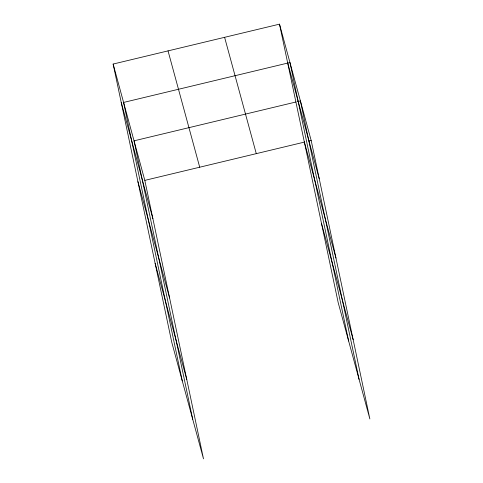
<?xml version="1.0" encoding="UTF-8"?>
<svg xmlns="http://www.w3.org/2000/svg" width="483" height="483" viewBox="0 0 483 483"><rect width="100%" height="100%" fill="white"/><g stroke="black" fill="none" stroke-linecap="round" stroke-linejoin="round"><path stroke-width="0.72" d="M113.137 64.052L144.815 180.376L203.5 458.85L171.821 342.519L113.137 64.052L279.5 24.15L311.179 140.481L369.863 418.948L338.185 302.624L279.5 24.15M296.019 101.979L134.045 140.825L192.729 419.298M297.48 101.629L300.408 100.929L359.092 379.397M144.815 180.376L304.592 142.056M308.987 141.006L311.179 140.481M287.578 62.476L319.257 178.807M304.278 141.724L335.957 258.055M321.485 223.375L353.164 339.7M224.601 37.318L256.28 153.648M168.036 50.884L199.714 167.209M121.215 102.378L152.894 218.708M137.915 181.626L169.593 297.957M155.121 263.277L186.794 379.602M348.641 341.01L289.957 62.536L123.588 102.438L182.272 380.912"/></g></svg>
